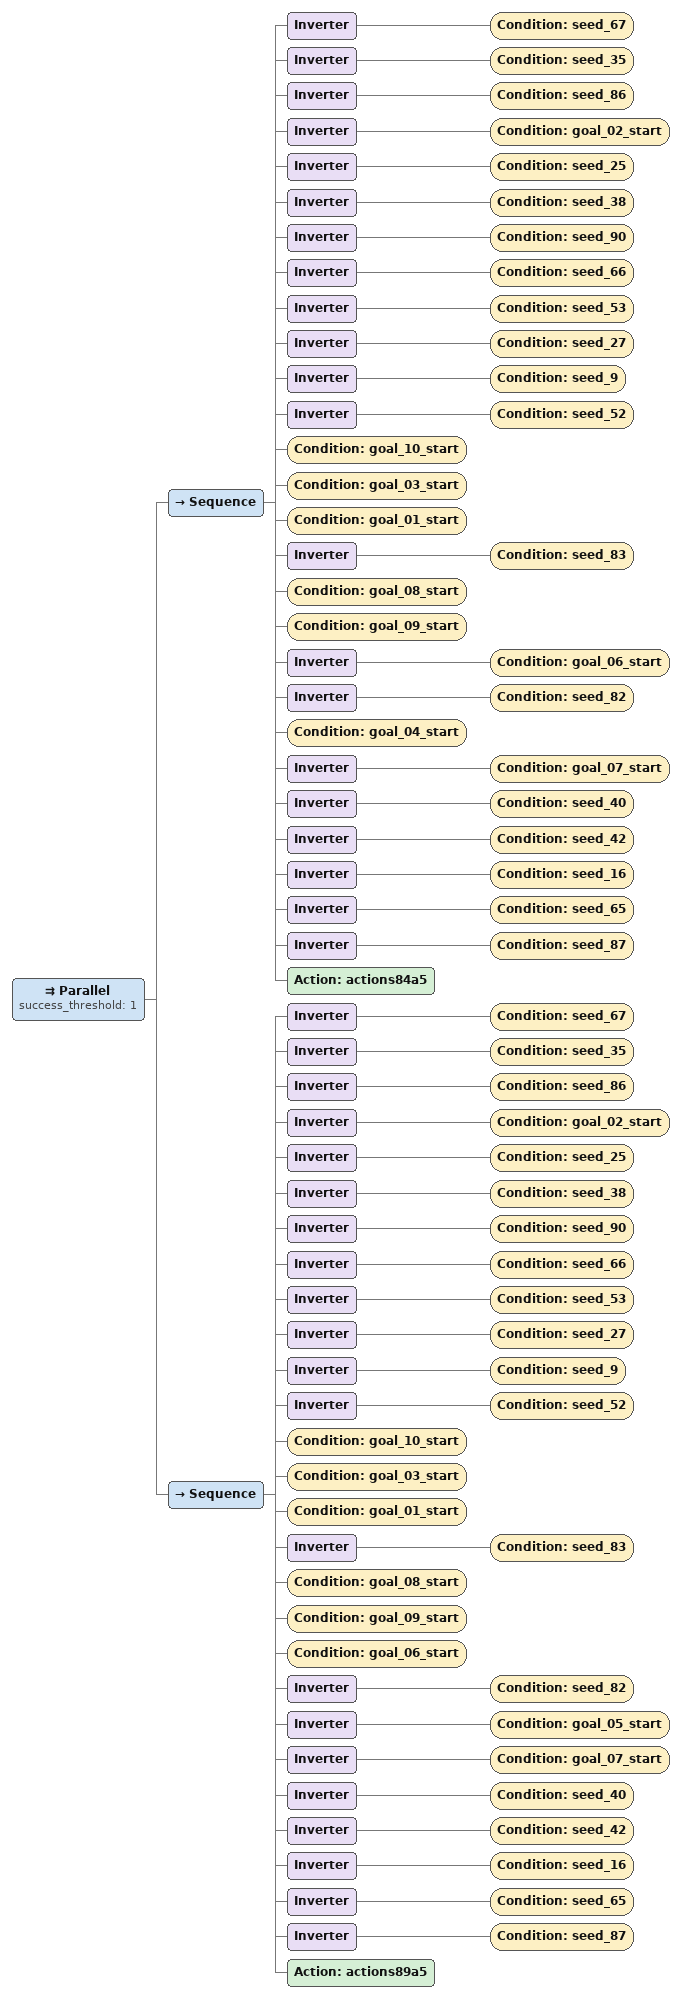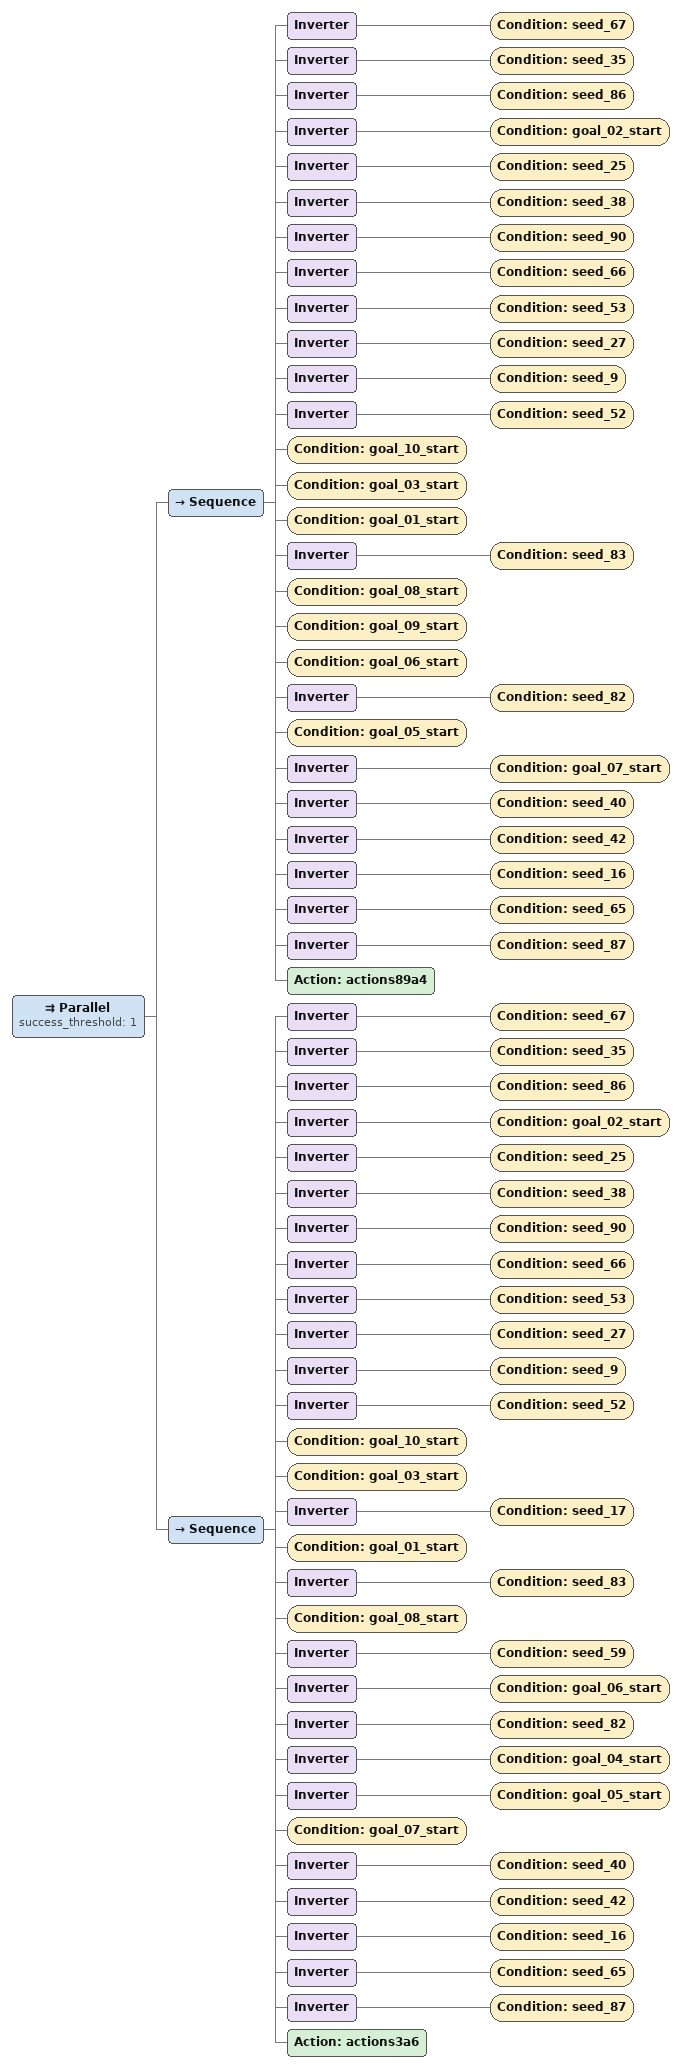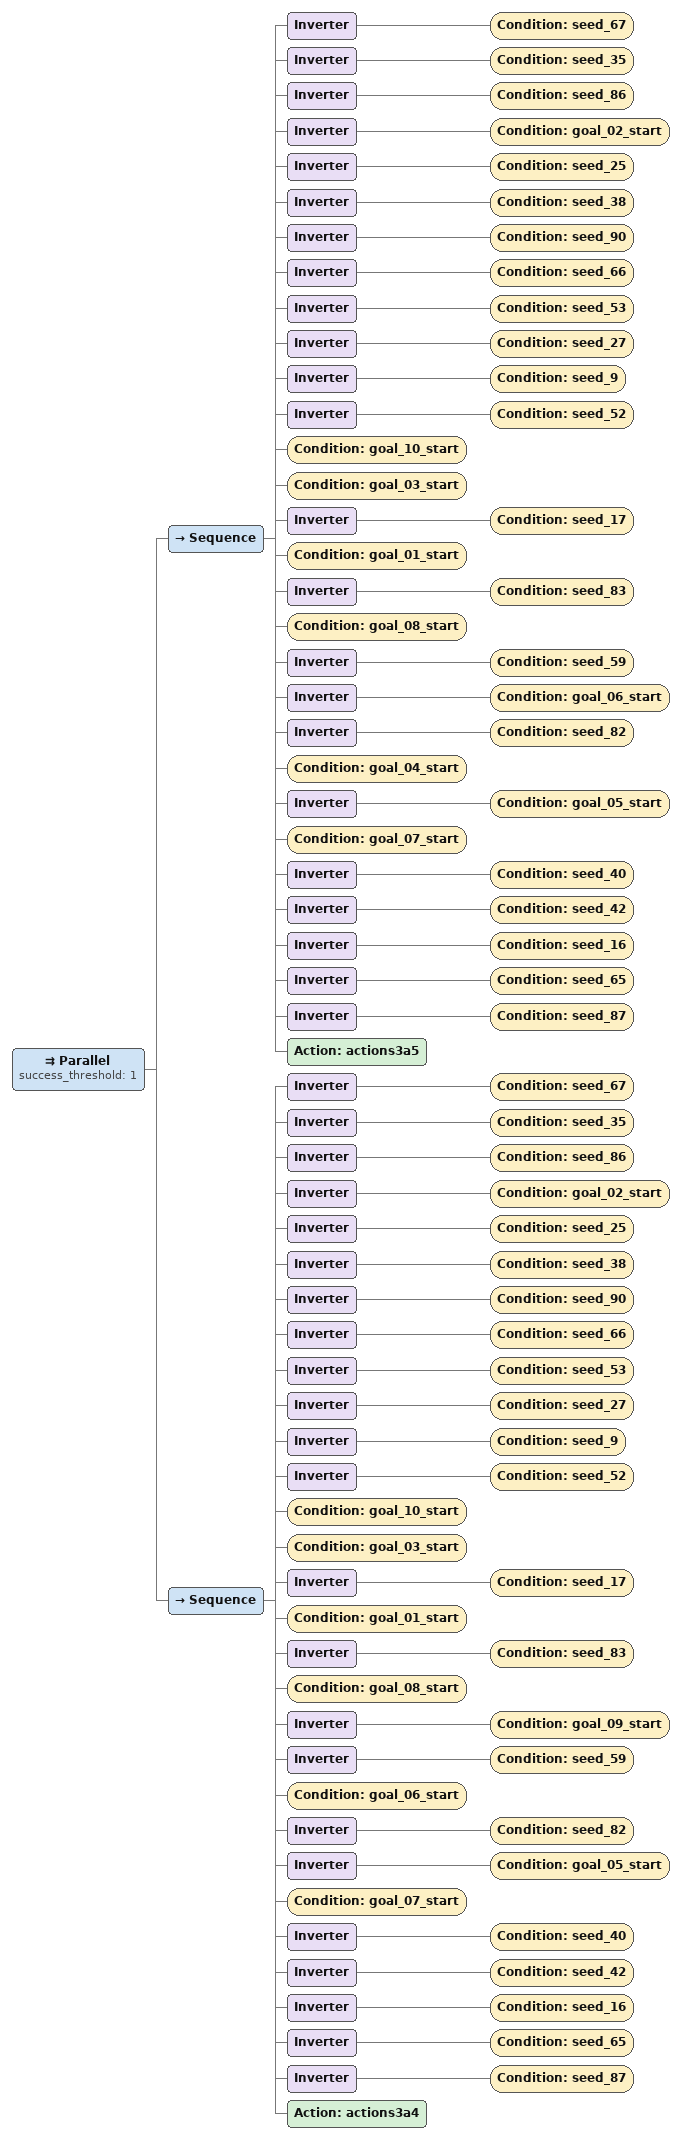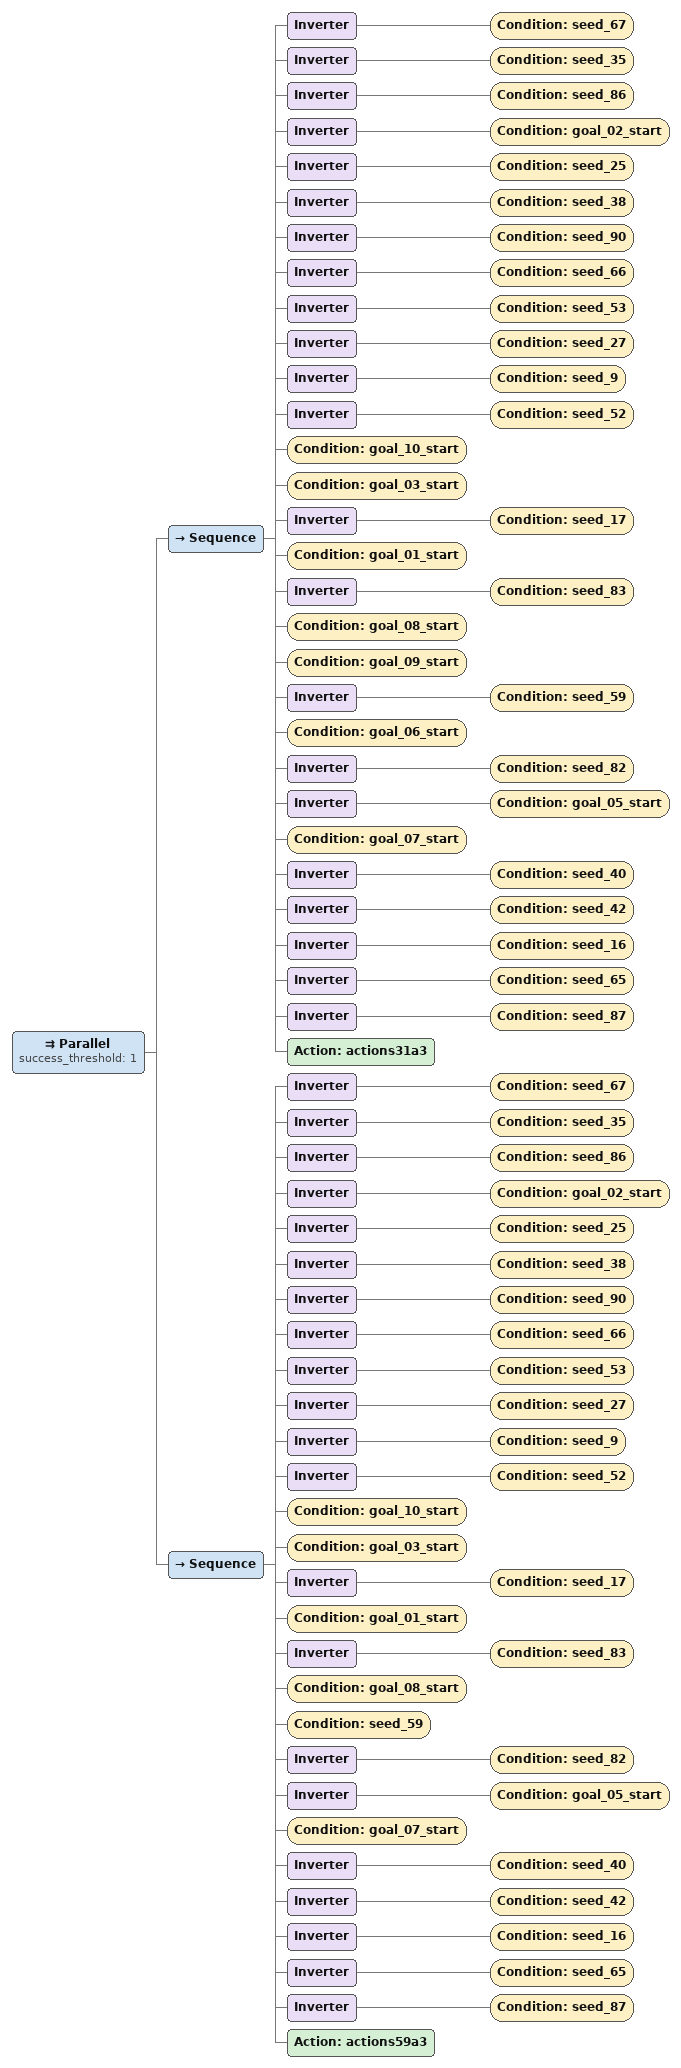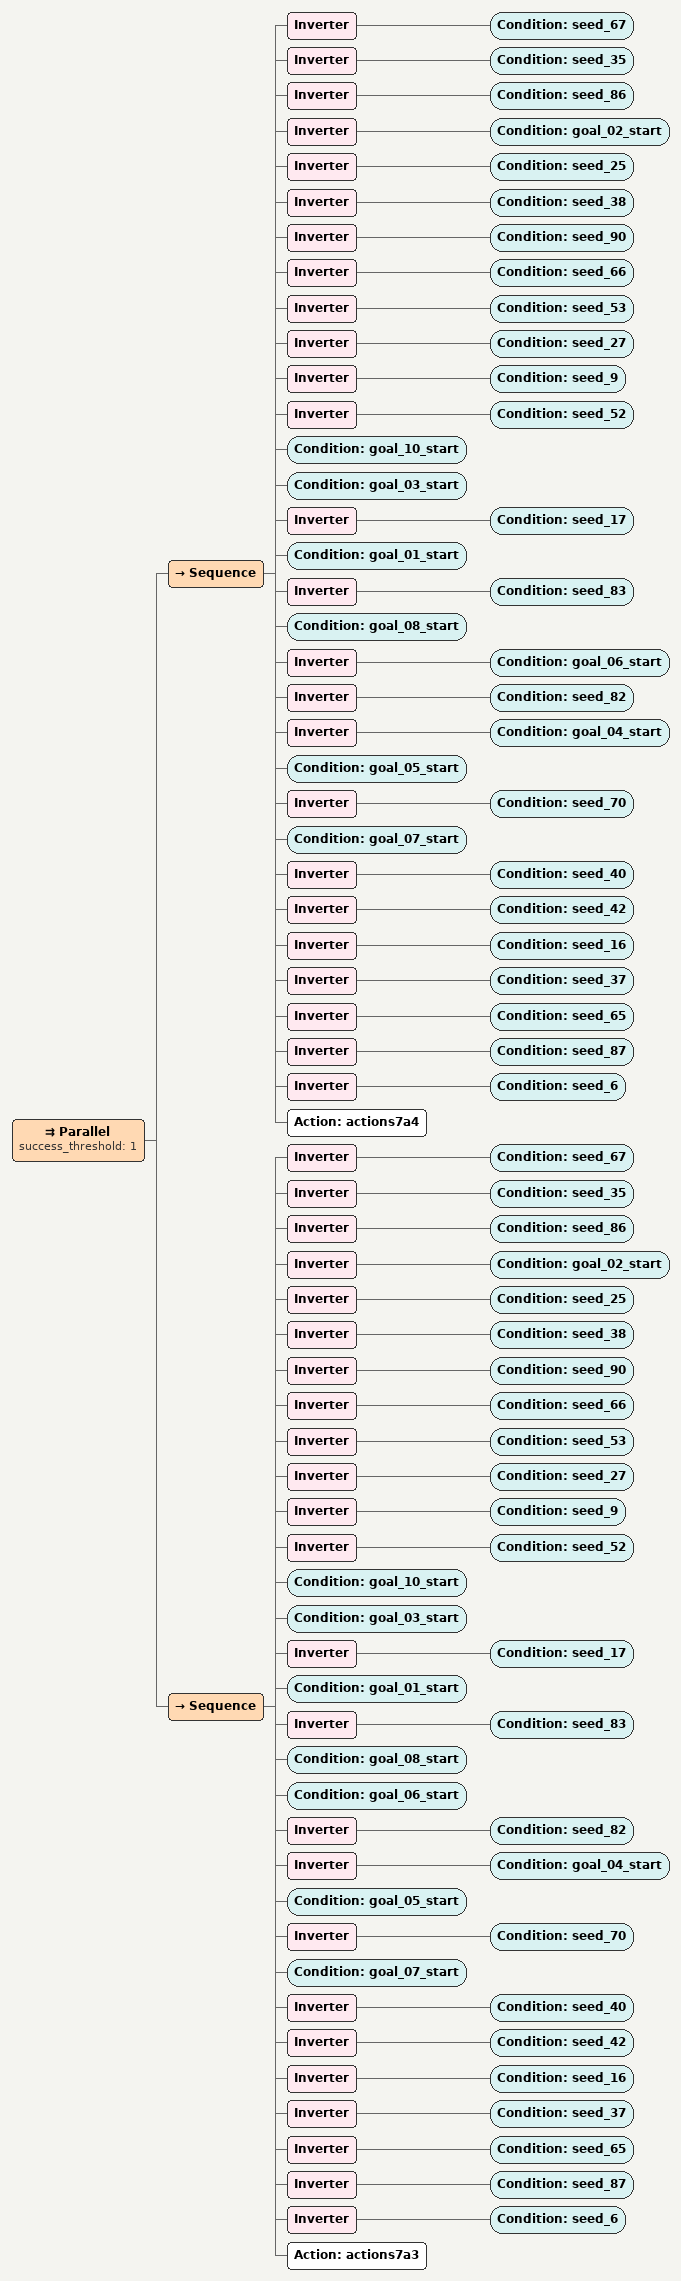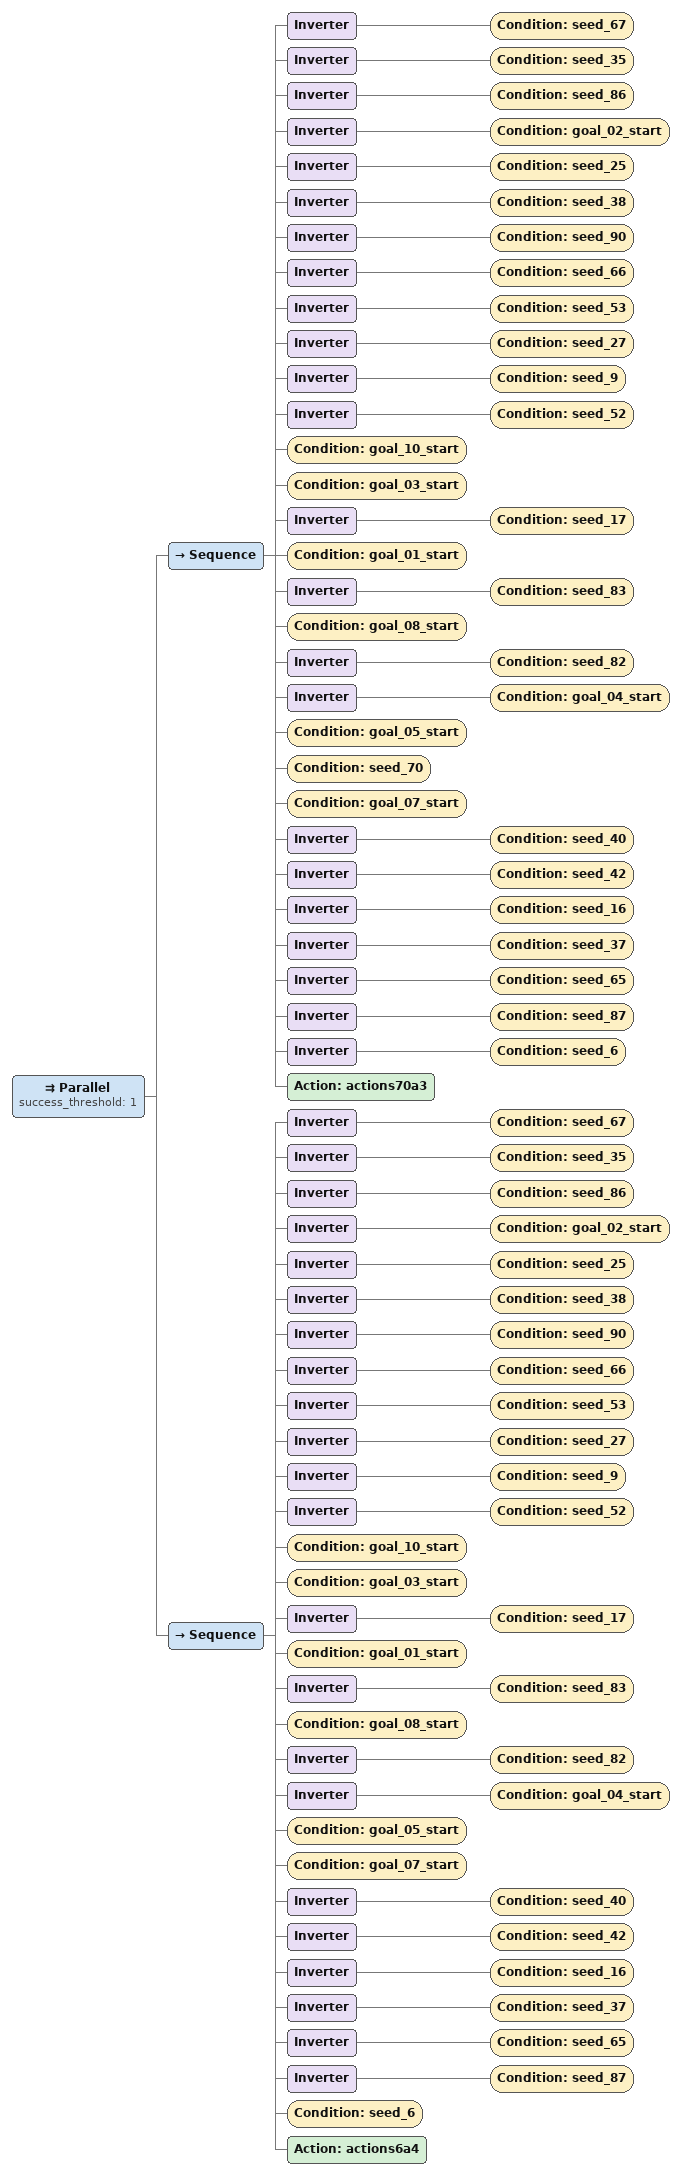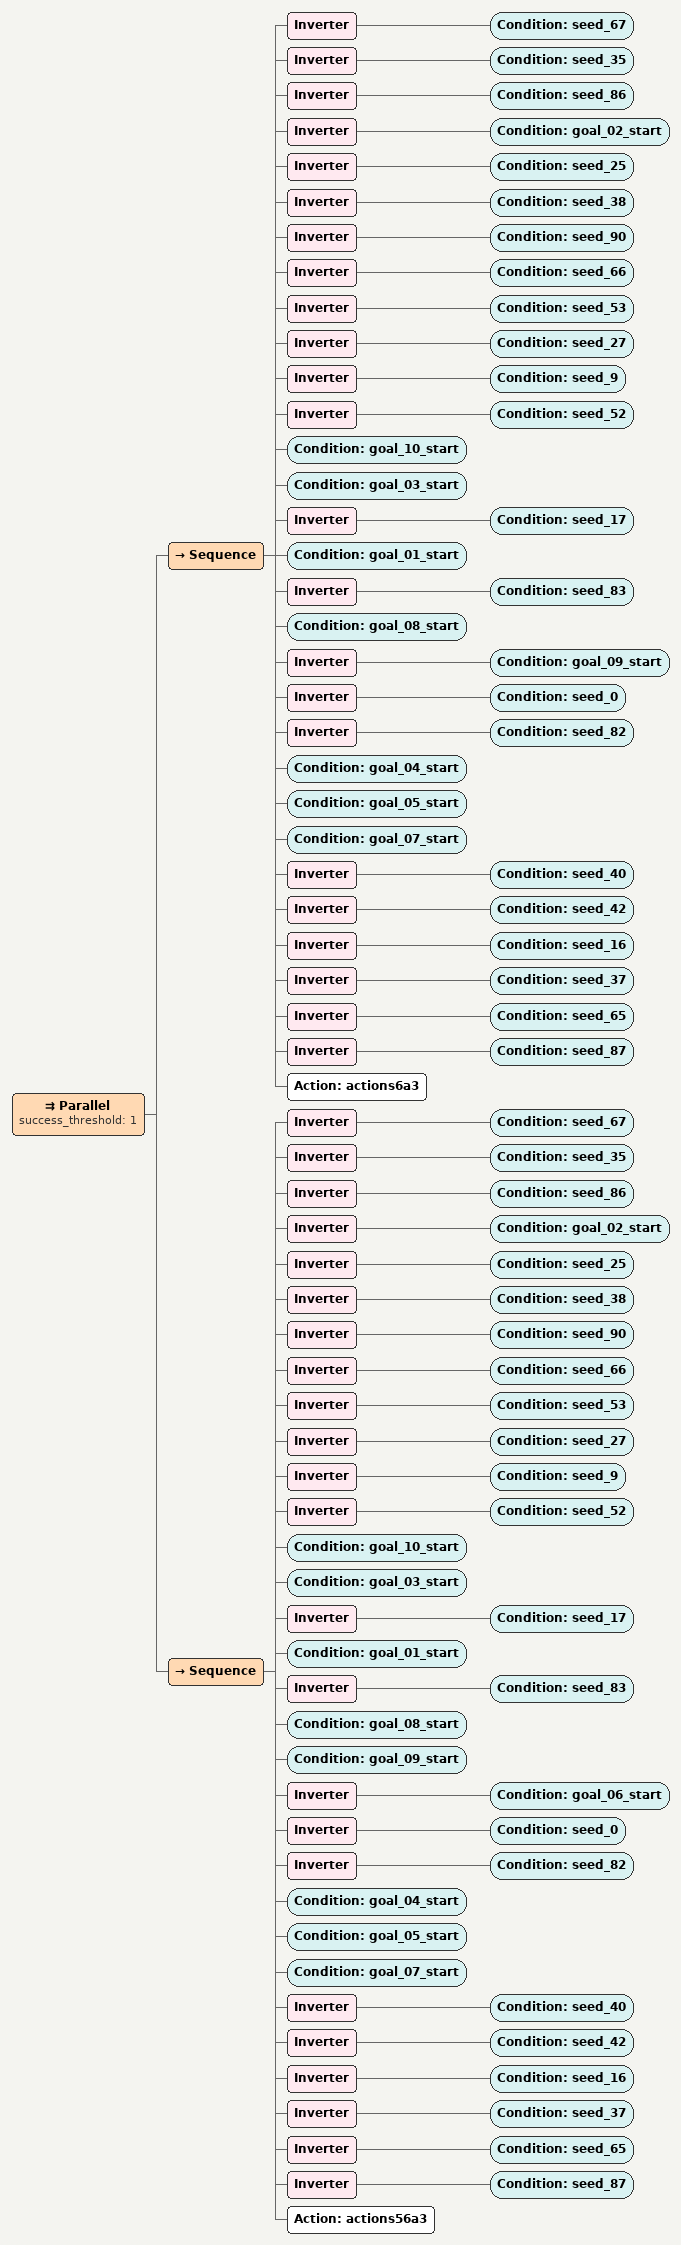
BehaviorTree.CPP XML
<Parallel success_threshold="1">
  <Sequence>
    <Inverter>
      <Condition ID="seed_67"/>
    </Inverter>
    <Inverter>
      <Condition ID="seed_35"/>
    </Inverter>
    <Inverter>
      <Condition ID="seed_86"/>
    </Inverter>
    <Inverter>
      <Condition ID="goal_02_start"/>
    </Inverter>
    <Inverter>
      <Condition ID="seed_25"/>
    </Inverter>
    <Inverter>
      <Condition ID="seed_38"/>
    </Inverter>
    <Inverter>
      <Condition ID="seed_90"/>
    </Inverter>
    <Inverter>
      <Condition ID="seed_66"/>
    </Inverter>
    <Inverter>
      <Condition ID="seed_53"/>
    </Inverter>
    <Inverter>
      <Condition ID="seed_27"/>
    </Inverter>
    <Inverter>
      <Condition ID="seed_9"/>
    </Inverter>
    <Inverter>
      <Condition ID="seed_52"/>
    </Inverter>
    <Condition ID="goal_10_start"/>
    <Condition ID="goal_03_start"/>
    <Condition ID="goal_01_start"/>
    <Inverter>
      <Condition ID="seed_83"/>
    </Inverter>
    <Condition ID="goal_08_start"/>
    <Condition ID="goal_09_start"/>
    <Inverter>
      <Condition ID="goal_06_start"/>
    </Inverter>
    <Inverter>
      <Condition ID="seed_82"/>
    </Inverter>
    <Condition ID="goal_04_start"/>
    <Inverter>
      <Condition ID="goal_07_start"/>
    </Inverter>
    <Inverter>
      <Condition ID="seed_40"/>
    </Inverter>
    <Inverter>
      <Condition ID="seed_42"/>
    </Inverter>
    <Inverter>
      <Condition ID="seed_16"/>
    </Inverter>
    <Inverter>
      <Condition ID="seed_65"/>
    </Inverter>
    <Inverter>
      <Condition ID="seed_87"/>
    </Inverter>
    <Action ID="actions84a5"/>
  </Sequence>
  <Sequence>
    <Inverter>
      <Condition ID="seed_67"/>
    </Inverter>
    <Inverter>
      <Condition ID="seed_35"/>
    </Inverter>
    <Inverter>
      <Condition ID="seed_86"/>
    </Inverter>
    <Inverter>
      <Condition ID="goal_02_start"/>
    </Inverter>
    <Inverter>
      <Condition ID="seed_25"/>
    </Inverter>
    <Inverter>
      <Condition ID="seed_38"/>
    </Inverter>
    <Inverter>
      <Condition ID="seed_90"/>
    </Inverter>
    <Inverter>
      <Condition ID="seed_66"/>
    </Inverter>
    <Inverter>
      <Condition ID="seed_53"/>
    </Inverter>
    <Inverter>
      <Condition ID="seed_27"/>
    </Inverter>
    <Inverter>
      <Condition ID="seed_9"/>
    </Inverter>
    <Inverter>
      <Condition ID="seed_52"/>
    </Inverter>
    <Condition ID="goal_10_start"/>
    <Condition ID="goal_03_start"/>
    <Condition ID="goal_01_start"/>
    <Inverter>
      <Condition ID="seed_83"/>
    </Inverter>
    <Condition ID="goal_08_start"/>
    <Condition ID="goal_09_start"/>
    <Condition ID="goal_06_start"/>
    <Inverter>
      <Condition ID="seed_82"/>
    </Inverter>
    <Inverter>
      <Condition ID="goal_05_start"/>
    </Inverter>
    <Inverter>
      <Condition ID="goal_07_start"/>
    </Inverter>
    <Inverter>
      <Condition ID="seed_40"/>
    </Inverter>
    <Inverter>
      <Condition ID="seed_42"/>
    </Inverter>
    <Inverter>
      <Condition ID="seed_16"/>
    </Inverter>
    <Inverter>
      <Condition ID="seed_65"/>
    </Inverter>
    <Inverter>
      <Condition ID="seed_87"/>
    </Inverter>
    <Action ID="actions89a5"/>
  </Sequence>
</Parallel>

<Parallel success_threshold="1">
  <Sequence>
    <Inverter>
      <Condition ID="seed_67"/>
    </Inverter>
    <Inverter>
      <Condition ID="seed_35"/>
    </Inverter>
    <Inverter>
      <Condition ID="seed_86"/>
    </Inverter>
    <Inverter>
      <Condition ID="goal_02_start"/>
    </Inverter>
    <Inverter>
      <Condition ID="seed_25"/>
    </Inverter>
    <Inverter>
      <Condition ID="seed_38"/>
    </Inverter>
    <Inverter>
      <Condition ID="seed_90"/>
    </Inverter>
    <Inverter>
      <Condition ID="seed_66"/>
    </Inverter>
    <Inverter>
      <Condition ID="seed_53"/>
    </Inverter>
    <Inverter>
      <Condition ID="seed_27"/>
    </Inverter>
    <Inverter>
      <Condition ID="seed_9"/>
    </Inverter>
    <Inverter>
      <Condition ID="seed_52"/>
    </Inverter>
    <Condition ID="goal_10_start"/>
    <Condition ID="goal_03_start"/>
    <Condition ID="goal_01_start"/>
    <Inverter>
      <Condition ID="seed_83"/>
    </Inverter>
    <Condition ID="goal_08_start"/>
    <Condition ID="goal_09_start"/>
    <Condition ID="goal_06_start"/>
    <Inverter>
      <Condition ID="seed_82"/>
    </Inverter>
    <Condition ID="goal_05_start"/>
    <Inverter>
      <Condition ID="goal_07_start"/>
    </Inverter>
    <Inverter>
      <Condition ID="seed_40"/>
    </Inverter>
    <Inverter>
      <Condition ID="seed_42"/>
    </Inverter>
    <Inverter>
      <Condition ID="seed_16"/>
    </Inverter>
    <Inverter>
      <Condition ID="seed_65"/>
    </Inverter>
    <Inverter>
      <Condition ID="seed_87"/>
    </Inverter>
    <Action ID="actions89a4"/>
  </Sequence>
  <Sequence>
    <Inverter>
      <Condition ID="seed_67"/>
    </Inverter>
    <Inverter>
      <Condition ID="seed_35"/>
    </Inverter>
    <Inverter>
      <Condition ID="seed_86"/>
    </Inverter>
    <Inverter>
      <Condition ID="goal_02_start"/>
    </Inverter>
    <Inverter>
      <Condition ID="seed_25"/>
    </Inverter>
    <Inverter>
      <Condition ID="seed_38"/>
    </Inverter>
    <Inverter>
      <Condition ID="seed_90"/>
    </Inverter>
    <Inverter>
      <Condition ID="seed_66"/>
    </Inverter>
    <Inverter>
      <Condition ID="seed_53"/>
    </Inverter>
    <Inverter>
      <Condition ID="seed_27"/>
    </Inverter>
    <Inverter>
      <Condition ID="seed_9"/>
    </Inverter>
    <Inverter>
      <Condition ID="seed_52"/>
    </Inverter>
    <Condition ID="goal_10_start"/>
    <Condition ID="goal_03_start"/>
    <Inverter>
      <Condition ID="seed_17"/>
    </Inverter>
    <Condition ID="goal_01_start"/>
    <Inverter>
      <Condition ID="seed_83"/>
    </Inverter>
    <Condition ID="goal_08_start"/>
    <Inverter>
      <Condition ID="seed_59"/>
    </Inverter>
    <Inverter>
      <Condition ID="goal_06_start"/>
    </Inverter>
    <Inverter>
      <Condition ID="seed_82"/>
    </Inverter>
    <Inverter>
      <Condition ID="goal_04_start"/>
    </Inverter>
    <Inverter>
      <Condition ID="goal_05_start"/>
    </Inverter>
    <Condition ID="goal_07_start"/>
    <Inverter>
      <Condition ID="seed_40"/>
    </Inverter>
    <Inverter>
      <Condition ID="seed_42"/>
    </Inverter>
    <Inverter>
      <Condition ID="seed_16"/>
    </Inverter>
    <Inverter>
      <Condition ID="seed_65"/>
    </Inverter>
    <Inverter>
      <Condition ID="seed_87"/>
    </Inverter>
    <Action ID="actions3a6"/>
  </Sequence>
</Parallel>

<Parallel success_threshold="1">
  <Sequence>
    <Inverter>
      <Condition ID="seed_67"/>
    </Inverter>
    <Inverter>
      <Condition ID="seed_35"/>
    </Inverter>
    <Inverter>
      <Condition ID="seed_86"/>
    </Inverter>
    <Inverter>
      <Condition ID="goal_02_start"/>
    </Inverter>
    <Inverter>
      <Condition ID="seed_25"/>
    </Inverter>
    <Inverter>
      <Condition ID="seed_38"/>
    </Inverter>
    <Inverter>
      <Condition ID="seed_90"/>
    </Inverter>
    <Inverter>
      <Condition ID="seed_66"/>
    </Inverter>
    <Inverter>
      <Condition ID="seed_53"/>
    </Inverter>
    <Inverter>
      <Condition ID="seed_27"/>
    </Inverter>
    <Inverter>
      <Condition ID="seed_9"/>
    </Inverter>
    <Inverter>
      <Condition ID="seed_52"/>
    </Inverter>
    <Condition ID="goal_10_start"/>
    <Condition ID="goal_03_start"/>
    <Inverter>
      <Condition ID="seed_17"/>
    </Inverter>
    <Condition ID="goal_01_start"/>
    <Inverter>
      <Condition ID="seed_83"/>
    </Inverter>
    <Condition ID="goal_08_start"/>
    <Inverter>
      <Condition ID="seed_59"/>
    </Inverter>
    <Inverter>
      <Condition ID="goal_06_start"/>
    </Inverter>
    <Inverter>
      <Condition ID="seed_82"/>
    </Inverter>
    <Condition ID="goal_04_start"/>
    <Inverter>
      <Condition ID="goal_05_start"/>
    </Inverter>
    <Condition ID="goal_07_start"/>
    <Inverter>
      <Condition ID="seed_40"/>
    </Inverter>
    <Inverter>
      <Condition ID="seed_42"/>
    </Inverter>
    <Inverter>
      <Condition ID="seed_16"/>
    </Inverter>
    <Inverter>
      <Condition ID="seed_65"/>
    </Inverter>
    <Inverter>
      <Condition ID="seed_87"/>
    </Inverter>
    <Action ID="actions3a5"/>
  </Sequence>
  <Sequence>
    <Inverter>
      <Condition ID="seed_67"/>
    </Inverter>
    <Inverter>
      <Condition ID="seed_35"/>
    </Inverter>
    <Inverter>
      <Condition ID="seed_86"/>
    </Inverter>
    <Inverter>
      <Condition ID="goal_02_start"/>
    </Inverter>
    <Inverter>
      <Condition ID="seed_25"/>
    </Inverter>
    <Inverter>
      <Condition ID="seed_38"/>
    </Inverter>
    <Inverter>
      <Condition ID="seed_90"/>
    </Inverter>
    <Inverter>
      <Condition ID="seed_66"/>
    </Inverter>
    <Inverter>
      <Condition ID="seed_53"/>
    </Inverter>
    <Inverter>
      <Condition ID="seed_27"/>
    </Inverter>
    <Inverter>
      <Condition ID="seed_9"/>
    </Inverter>
    <Inverter>
      <Condition ID="seed_52"/>
    </Inverter>
    <Condition ID="goal_10_start"/>
    <Condition ID="goal_03_start"/>
    <Inverter>
      <Condition ID="seed_17"/>
    </Inverter>
    <Condition ID="goal_01_start"/>
    <Inverter>
      <Condition ID="seed_83"/>
    </Inverter>
    <Condition ID="goal_08_start"/>
    <Inverter>
      <Condition ID="goal_09_start"/>
    </Inverter>
    <Inverter>
      <Condition ID="seed_59"/>
    </Inverter>
    <Condition ID="goal_06_start"/>
    <Inverter>
      <Condition ID="seed_82"/>
    </Inverter>
    <Inverter>
      <Condition ID="goal_05_start"/>
    </Inverter>
    <Condition ID="goal_07_start"/>
    <Inverter>
      <Condition ID="seed_40"/>
    </Inverter>
    <Inverter>
      <Condition ID="seed_42"/>
    </Inverter>
    <Inverter>
      <Condition ID="seed_16"/>
    </Inverter>
    <Inverter>
      <Condition ID="seed_65"/>
    </Inverter>
    <Inverter>
      <Condition ID="seed_87"/>
    </Inverter>
    <Action ID="actions3a4"/>
  </Sequence>
</Parallel>

<Parallel success_threshold="1">
  <Sequence>
    <Inverter>
      <Condition ID="seed_67"/>
    </Inverter>
    <Inverter>
      <Condition ID="seed_35"/>
    </Inverter>
    <Inverter>
      <Condition ID="seed_86"/>
    </Inverter>
    <Inverter>
      <Condition ID="goal_02_start"/>
    </Inverter>
    <Inverter>
      <Condition ID="seed_25"/>
    </Inverter>
    <Inverter>
      <Condition ID="seed_38"/>
    </Inverter>
    <Inverter>
      <Condition ID="seed_90"/>
    </Inverter>
    <Inverter>
      <Condition ID="seed_66"/>
    </Inverter>
    <Inverter>
      <Condition ID="seed_53"/>
    </Inverter>
    <Inverter>
      <Condition ID="seed_27"/>
    </Inverter>
    <Inverter>
      <Condition ID="seed_9"/>
    </Inverter>
    <Inverter>
      <Condition ID="seed_52"/>
    </Inverter>
    <Condition ID="goal_10_start"/>
    <Condition ID="goal_03_start"/>
    <Inverter>
      <Condition ID="seed_17"/>
    </Inverter>
    <Condition ID="goal_01_start"/>
    <Inverter>
      <Condition ID="seed_83"/>
    </Inverter>
    <Condition ID="goal_08_start"/>
    <Condition ID="goal_09_start"/>
    <Inverter>
      <Condition ID="seed_59"/>
    </Inverter>
    <Condition ID="goal_06_start"/>
    <Inverter>
      <Condition ID="seed_82"/>
    </Inverter>
    <Inverter>
      <Condition ID="goal_05_start"/>
    </Inverter>
    <Condition ID="goal_07_start"/>
    <Inverter>
      <Condition ID="seed_40"/>
    </Inverter>
    <Inverter>
      <Condition ID="seed_42"/>
    </Inverter>
    <Inverter>
      <Condition ID="seed_16"/>
    </Inverter>
    <Inverter>
      <Condition ID="seed_65"/>
    </Inverter>
    <Inverter>
      <Condition ID="seed_87"/>
    </Inverter>
    <Action ID="actions31a3"/>
  </Sequence>
  <Sequence>
    <Inverter>
      <Condition ID="seed_67"/>
    </Inverter>
    <Inverter>
      <Condition ID="seed_35"/>
    </Inverter>
    <Inverter>
      <Condition ID="seed_86"/>
    </Inverter>
    <Inverter>
      <Condition ID="goal_02_start"/>
    </Inverter>
    <Inverter>
      <Condition ID="seed_25"/>
    </Inverter>
    <Inverter>
      <Condition ID="seed_38"/>
    </Inverter>
    <Inverter>
      <Condition ID="seed_90"/>
    </Inverter>
    <Inverter>
      <Condition ID="seed_66"/>
    </Inverter>
    <Inverter>
      <Condition ID="seed_53"/>
    </Inverter>
    <Inverter>
      <Condition ID="seed_27"/>
    </Inverter>
    <Inverter>
      <Condition ID="seed_9"/>
    </Inverter>
    <Inverter>
      <Condition ID="seed_52"/>
    </Inverter>
    <Condition ID="goal_10_start"/>
    <Condition ID="goal_03_start"/>
    <Inverter>
      <Condition ID="seed_17"/>
    </Inverter>
    <Condition ID="goal_01_start"/>
    <Inverter>
      <Condition ID="seed_83"/>
    </Inverter>
    <Condition ID="goal_08_start"/>
    <Condition ID="seed_59"/>
    <Inverter>
      <Condition ID="seed_82"/>
    </Inverter>
    <Inverter>
      <Condition ID="goal_05_start"/>
    </Inverter>
    <Condition ID="goal_07_start"/>
    <Inverter>
      <Condition ID="seed_40"/>
    </Inverter>
    <Inverter>
      <Condition ID="seed_42"/>
    </Inverter>
    <Inverter>
      <Condition ID="seed_16"/>
    </Inverter>
    <Inverter>
      <Condition ID="seed_65"/>
    </Inverter>
    <Inverter>
      <Condition ID="seed_87"/>
    </Inverter>
    <Action ID="actions59a3"/>
  </Sequence>
</Parallel>

<Parallel success_threshold="1">
  <Sequence>
    <Inverter>
      <Condition ID="seed_67"/>
    </Inverter>
    <Inverter>
      <Condition ID="seed_35"/>
    </Inverter>
    <Inverter>
      <Condition ID="seed_86"/>
    </Inverter>
    <Inverter>
      <Condition ID="goal_02_start"/>
    </Inverter>
    <Inverter>
      <Condition ID="seed_25"/>
    </Inverter>
    <Inverter>
      <Condition ID="seed_38"/>
    </Inverter>
    <Inverter>
      <Condition ID="seed_90"/>
    </Inverter>
    <Inverter>
      <Condition ID="seed_66"/>
    </Inverter>
    <Inverter>
      <Condition ID="seed_53"/>
    </Inverter>
    <Inverter>
      <Condition ID="seed_27"/>
    </Inverter>
    <Inverter>
      <Condition ID="seed_9"/>
    </Inverter>
    <Inverter>
      <Condition ID="seed_52"/>
    </Inverter>
    <Condition ID="goal_10_start"/>
    <Condition ID="goal_03_start"/>
    <Inverter>
      <Condition ID="seed_17"/>
    </Inverter>
    <Condition ID="goal_01_start"/>
    <Inverter>
      <Condition ID="seed_83"/>
    </Inverter>
    <Condition ID="goal_08_start"/>
    <Inverter>
      <Condition ID="goal_06_start"/>
    </Inverter>
    <Inverter>
      <Condition ID="seed_82"/>
    </Inverter>
    <Inverter>
      <Condition ID="goal_04_start"/>
    </Inverter>
    <Condition ID="goal_05_start"/>
    <Inverter>
      <Condition ID="seed_70"/>
    </Inverter>
    <Condition ID="goal_07_start"/>
    <Inverter>
      <Condition ID="seed_40"/>
    </Inverter>
    <Inverter>
      <Condition ID="seed_42"/>
    </Inverter>
    <Inverter>
      <Condition ID="seed_16"/>
    </Inverter>
    <Inverter>
      <Condition ID="seed_37"/>
    </Inverter>
    <Inverter>
      <Condition ID="seed_65"/>
    </Inverter>
    <Inverter>
      <Condition ID="seed_87"/>
    </Inverter>
    <Inverter>
      <Condition ID="seed_6"/>
    </Inverter>
    <Action ID="actions7a4"/>
  </Sequence>
  <Sequence>
    <Inverter>
      <Condition ID="seed_67"/>
    </Inverter>
    <Inverter>
      <Condition ID="seed_35"/>
    </Inverter>
    <Inverter>
      <Condition ID="seed_86"/>
    </Inverter>
    <Inverter>
      <Condition ID="goal_02_start"/>
    </Inverter>
    <Inverter>
      <Condition ID="seed_25"/>
    </Inverter>
    <Inverter>
      <Condition ID="seed_38"/>
    </Inverter>
    <Inverter>
      <Condition ID="seed_90"/>
    </Inverter>
    <Inverter>
      <Condition ID="seed_66"/>
    </Inverter>
    <Inverter>
      <Condition ID="seed_53"/>
    </Inverter>
    <Inverter>
      <Condition ID="seed_27"/>
    </Inverter>
    <Inverter>
      <Condition ID="seed_9"/>
    </Inverter>
    <Inverter>
      <Condition ID="seed_52"/>
    </Inverter>
    <Condition ID="goal_10_start"/>
    <Condition ID="goal_03_start"/>
    <Inverter>
      <Condition ID="seed_17"/>
    </Inverter>
    <Condition ID="goal_01_start"/>
    <Inverter>
      <Condition ID="seed_83"/>
    </Inverter>
    <Condition ID="goal_08_start"/>
    <Condition ID="goal_06_start"/>
    <Inverter>
      <Condition ID="seed_82"/>
    </Inverter>
    <Inverter>
      <Condition ID="goal_04_start"/>
    </Inverter>
    <Condition ID="goal_05_start"/>
    <Inverter>
      <Condition ID="seed_70"/>
    </Inverter>
    <Condition ID="goal_07_start"/>
    <Inverter>
      <Condition ID="seed_40"/>
    </Inverter>
    <Inverter>
      <Condition ID="seed_42"/>
    </Inverter>
    <Inverter>
      <Condition ID="seed_16"/>
    </Inverter>
    <Inverter>
      <Condition ID="seed_37"/>
    </Inverter>
    <Inverter>
      <Condition ID="seed_65"/>
    </Inverter>
    <Inverter>
      <Condition ID="seed_87"/>
    </Inverter>
    <Inverter>
      <Condition ID="seed_6"/>
    </Inverter>
    <Action ID="actions7a3"/>
  </Sequence>
</Parallel>

<Parallel success_threshold="1">
  <Sequence>
    <Inverter>
      <Condition ID="seed_67"/>
    </Inverter>
    <Inverter>
      <Condition ID="seed_35"/>
    </Inverter>
    <Inverter>
      <Condition ID="seed_86"/>
    </Inverter>
    <Inverter>
      <Condition ID="goal_02_start"/>
    </Inverter>
    <Inverter>
      <Condition ID="seed_25"/>
    </Inverter>
    <Inverter>
      <Condition ID="seed_38"/>
    </Inverter>
    <Inverter>
      <Condition ID="seed_90"/>
    </Inverter>
    <Inverter>
      <Condition ID="seed_66"/>
    </Inverter>
    <Inverter>
      <Condition ID="seed_53"/>
    </Inverter>
    <Inverter>
      <Condition ID="seed_27"/>
    </Inverter>
    <Inverter>
      <Condition ID="seed_9"/>
    </Inverter>
    <Inverter>
      <Condition ID="seed_52"/>
    </Inverter>
    <Condition ID="goal_10_start"/>
    <Condition ID="goal_03_start"/>
    <Inverter>
      <Condition ID="seed_17"/>
    </Inverter>
    <Condition ID="goal_01_start"/>
    <Inverter>
      <Condition ID="seed_83"/>
    </Inverter>
    <Condition ID="goal_08_start"/>
    <Inverter>
      <Condition ID="seed_82"/>
    </Inverter>
    <Inverter>
      <Condition ID="goal_04_start"/>
    </Inverter>
    <Condition ID="goal_05_start"/>
    <Condition ID="seed_70"/>
    <Condition ID="goal_07_start"/>
    <Inverter>
      <Condition ID="seed_40"/>
    </Inverter>
    <Inverter>
      <Condition ID="seed_42"/>
    </Inverter>
    <Inverter>
      <Condition ID="seed_16"/>
    </Inverter>
    <Inverter>
      <Condition ID="seed_37"/>
    </Inverter>
    <Inverter>
      <Condition ID="seed_65"/>
    </Inverter>
    <Inverter>
      <Condition ID="seed_87"/>
    </Inverter>
    <Inverter>
      <Condition ID="seed_6"/>
    </Inverter>
    <Action ID="actions70a3"/>
  </Sequence>
  <Sequence>
    <Inverter>
      <Condition ID="seed_67"/>
    </Inverter>
    <Inverter>
      <Condition ID="seed_35"/>
    </Inverter>
    <Inverter>
      <Condition ID="seed_86"/>
    </Inverter>
    <Inverter>
      <Condition ID="goal_02_start"/>
    </Inverter>
    <Inverter>
      <Condition ID="seed_25"/>
    </Inverter>
    <Inverter>
      <Condition ID="seed_38"/>
    </Inverter>
    <Inverter>
      <Condition ID="seed_90"/>
    </Inverter>
    <Inverter>
      <Condition ID="seed_66"/>
    </Inverter>
    <Inverter>
      <Condition ID="seed_53"/>
    </Inverter>
    <Inverter>
      <Condition ID="seed_27"/>
    </Inverter>
    <Inverter>
      <Condition ID="seed_9"/>
    </Inverter>
    <Inverter>
      <Condition ID="seed_52"/>
    </Inverter>
    <Condition ID="goal_10_start"/>
    <Condition ID="goal_03_start"/>
    <Inverter>
      <Condition ID="seed_17"/>
    </Inverter>
    <Condition ID="goal_01_start"/>
    <Inverter>
      <Condition ID="seed_83"/>
    </Inverter>
    <Condition ID="goal_08_start"/>
    <Inverter>
      <Condition ID="seed_82"/>
    </Inverter>
    <Inverter>
      <Condition ID="goal_04_start"/>
    </Inverter>
    <Condition ID="goal_05_start"/>
    <Condition ID="goal_07_start"/>
    <Inverter>
      <Condition ID="seed_40"/>
    </Inverter>
    <Inverter>
      <Condition ID="seed_42"/>
    </Inverter>
    <Inverter>
      <Condition ID="seed_16"/>
    </Inverter>
    <Inverter>
      <Condition ID="seed_37"/>
    </Inverter>
    <Inverter>
      <Condition ID="seed_65"/>
    </Inverter>
    <Inverter>
      <Condition ID="seed_87"/>
    </Inverter>
    <Condition ID="seed_6"/>
    <Action ID="actions6a4"/>
  </Sequence>
</Parallel>

<Parallel success_threshold="1">
  <Sequence>
    <Inverter>
      <Condition ID="seed_67"/>
    </Inverter>
    <Inverter>
      <Condition ID="seed_35"/>
    </Inverter>
    <Inverter>
      <Condition ID="seed_86"/>
    </Inverter>
    <Inverter>
      <Condition ID="goal_02_start"/>
    </Inverter>
    <Inverter>
      <Condition ID="seed_25"/>
    </Inverter>
    <Inverter>
      <Condition ID="seed_38"/>
    </Inverter>
    <Inverter>
      <Condition ID="seed_90"/>
    </Inverter>
    <Inverter>
      <Condition ID="seed_66"/>
    </Inverter>
    <Inverter>
      <Condition ID="seed_53"/>
    </Inverter>
    <Inverter>
      <Condition ID="seed_27"/>
    </Inverter>
    <Inverter>
      <Condition ID="seed_9"/>
    </Inverter>
    <Inverter>
      <Condition ID="seed_52"/>
    </Inverter>
    <Condition ID="goal_10_start"/>
    <Condition ID="goal_03_start"/>
    <Inverter>
      <Condition ID="seed_17"/>
    </Inverter>
    <Condition ID="goal_01_start"/>
    <Inverter>
      <Condition ID="seed_83"/>
    </Inverter>
    <Condition ID="goal_08_start"/>
    <Inverter>
      <Condition ID="goal_09_start"/>
    </Inverter>
    <Inverter>
      <Condition ID="seed_0"/>
    </Inverter>
    <Inverter>
      <Condition ID="seed_82"/>
    </Inverter>
    <Condition ID="goal_04_start"/>
    <Condition ID="goal_05_start"/>
    <Condition ID="goal_07_start"/>
    <Inverter>
      <Condition ID="seed_40"/>
    </Inverter>
    <Inverter>
      <Condition ID="seed_42"/>
    </Inverter>
    <Inverter>
      <Condition ID="seed_16"/>
    </Inverter>
    <Inverter>
      <Condition ID="seed_37"/>
    </Inverter>
    <Inverter>
      <Condition ID="seed_65"/>
    </Inverter>
    <Inverter>
      <Condition ID="seed_87"/>
    </Inverter>
    <Action ID="actions6a3"/>
  </Sequence>
  <Sequence>
    <Inverter>
      <Condition ID="seed_67"/>
    </Inverter>
    <Inverter>
      <Condition ID="seed_35"/>
    </Inverter>
    <Inverter>
      <Condition ID="seed_86"/>
    </Inverter>
    <Inverter>
      <Condition ID="goal_02_start"/>
    </Inverter>
    <Inverter>
      <Condition ID="seed_25"/>
    </Inverter>
    <Inverter>
      <Condition ID="seed_38"/>
    </Inverter>
    <Inverter>
      <Condition ID="seed_90"/>
    </Inverter>
    <Inverter>
      <Condition ID="seed_66"/>
    </Inverter>
    <Inverter>
      <Condition ID="seed_53"/>
    </Inverter>
    <Inverter>
      <Condition ID="seed_27"/>
    </Inverter>
    <Inverter>
      <Condition ID="seed_9"/>
    </Inverter>
    <Inverter>
      <Condition ID="seed_52"/>
    </Inverter>
    <Condition ID="goal_10_start"/>
    <Condition ID="goal_03_start"/>
    <Inverter>
      <Condition ID="seed_17"/>
    </Inverter>
    <Condition ID="goal_01_start"/>
    <Inverter>
      <Condition ID="seed_83"/>
    </Inverter>
    <Condition ID="goal_08_start"/>
    <Condition ID="goal_09_start"/>
    <Inverter>
      <Condition ID="goal_06_start"/>
    </Inverter>
    <Inverter>
      <Condition ID="seed_0"/>
    </Inverter>
    <Inverter>
      <Condition ID="seed_82"/>
    </Inverter>
    <Condition ID="goal_04_start"/>
    <Condition ID="goal_05_start"/>
    <Condition ID="goal_07_start"/>
    <Inverter>
      <Condition ID="seed_40"/>
    </Inverter>
    <Inverter>
      <Condition ID="seed_42"/>
    </Inverter>
    <Inverter>
      <Condition ID="seed_16"/>
    </Inverter>
    <Inverter>
      <Condition ID="seed_37"/>
    </Inverter>
    <Inverter>
      <Condition ID="seed_65"/>
    </Inverter>
    <Inverter>
      <Condition ID="seed_87"/>
    </Inverter>
    <Action ID="actions56a3"/>
  </Sequence>
</Parallel>
